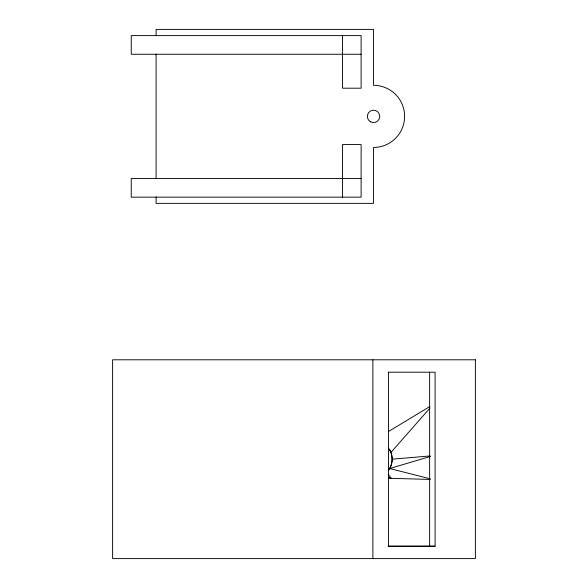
<?xml version="1.0" encoding="UTF-8"?>
<svg xmlns="http://www.w3.org/2000/svg" width="588" height="588" viewBox="0 0 588 588"><rect width="100%" height="100%" fill="white"/><g stroke="black" fill="none" stroke-linecap="round" stroke-linejoin="round"><path stroke-width="0.88" d="M388.492 372.211L388.492 546.281L435.091 546.215L435.091 372.211L388.176 372.211M429.63 546.215L429.63 372.211M389.69 449.871C393.218 456.244 392.96 464.77 388.212 470.444M390.814 452.576L429.946 408.057M388.403 431.577L429.835 406.521M430.365 456.472L389.69 468.511L430.313 478.838M392.189 459.191L430.24 455.935M361.12 54.25L131.242 54.25L131.242 35.611L361.12 35.611L361.12 88.193L342.488 88.193L342.488 35.611M361.12 178.509L131.242 178.509L131.242 197.149L361.12 197.149L361.12 144.567L342.488 144.567L342.488 197.149M388.176 546.171L435.091 546.215M388.462 478.257L430.232 479.433M388.69 477.434L391.189 478.331L388.212 474.362M372.88 359.79L372.88 558.6M156.099 35.809L156.099 29.4L373.549 29.4L373.549 85.319A31.061 31.061 0 0 1 404.618 116.38A31.061 31.061 0 0 1 373.549 147.448L373.549 203.36L156.099 203.36L156.099 196.951M156.099 54.118L156.099 178.642M388.337 447.85A18.64 18.64 0 0 1 388.337 470.54M475.391 359.79L475.391 558.6L112.609 558.6L112.609 359.79L475.391 359.79M370.44 121.76A6.211 6.211 0 0 0 379.76 116.38A6.211 6.211 0 0 0 370.44 111A6.211 6.211 0 0 0 370.44 121.76"/></g></svg>
